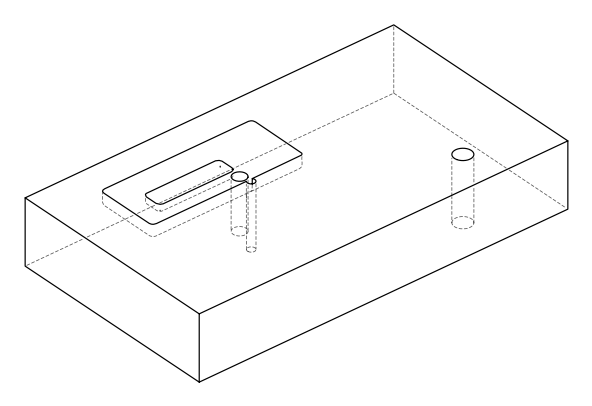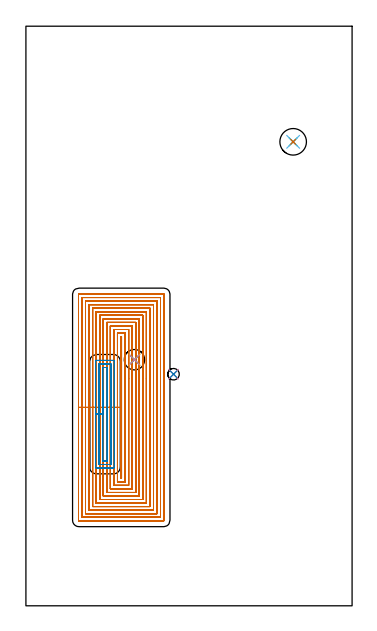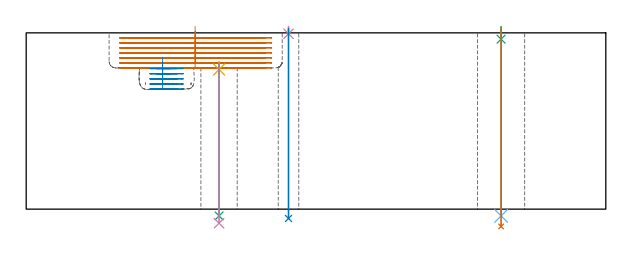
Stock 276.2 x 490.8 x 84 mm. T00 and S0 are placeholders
(PLAN: 10 operations, 6 tool changes, 79.2 min)
(1 MILL_RECTANGULAR_POCKET | POCKET_RECTANGULAR_STRAIGHT | UGT0201_089 | Follow Part, ap 2.5, ae 75% | 71.19 min | 276640 mm3)
(2 MILL_RECTANGULAR_POCKET_1 | POCKET_RECTANGULAR_STRAIGHT_1 | UGT0201_089 | Follow Part, ap 2.5, ae 75% | 6.19 min | 25674 mm3)
(3 SPOT_DRILL | STEP1HOLE | NXT0321_9005460120000 | 0.05 min | 189 mm3)
(4 SPOT_DRILL_1 | STEP1HOLE_1 | NXT0321_9005460120000 | 0.03 min | 2 mm3)
(5 SPOT_DRILL_2 | STEP1HOLE_2 | NXT0321_9005460120000 | 0.03 min | 11 mm3)
(6 DRILL_THROUGH_HOLE_INTO_CENTER | STEP1HOLE | NXT0301_065 | 0.36 min | 5644 mm3)
(7 DRILL_TO_ENLARGE_THROUGH_HOLE | STEP1HOLE | UGT0301_054 | 0.38 min | 27503 mm3)
(8 DRILL_THROUGH_HOLE_INTO_CENTER_1 | STEP1HOLE_1 | UGT0301_493 | 0.36 min | 6165 mm3)
(9 DRILL_THROUGH_HOLE_INTO_CENTER_2 | STEP1HOLE_2 | NXT0301_065 | 0.29 min | 4637 mm3)
(10 DRILL_TO_ENLARGE_THROUGH_HOLE_1 | STEP1HOLE_2 | UGT0301_244 | 0.31 min | 11136 mm3)
(TOOL UGT0201_089 | End mill 10 mm | D10 R3 FL22 Z4)
(TOOL NXT0321_9005460120000 | NC Spot Drill, 142deg, 12mm, Carbide, Uncoated | D12 PA142 FL30 Z2)
(TOOL NXT0301_065 | Carbide Drill 9.4mm [860.1-0940-075A1-MM 2214] | D9.4 PA140 FL98 Z2)
(TOOL UGT0301_054 | Twist Drill 22.5 mm | D22.5 PA118 FL155 Z2)
(TOOL UGT0301_493 | Carbide Drill 9.8 mm | D9.8 PA118 FL87 Z2)
(TOOL UGT0301_244 | Twist Drill 17.3 mm | D17.3 PA118 FL130 Z2)
(OP 1 MILL_RECTANGULAR_POCKET)
G17 G21 G94 G90
T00 M6
G54
G17 G0 G90 X80.5 Y188.1 S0 M3
G43 Z94. H0
Z87.
G94 G1 Y168. Z81.614 F250.
Y108. F500.
X81.
Y192.227
Y228.
X80.5
Y168.
X77.5
Y105.
X84.
Y192.227
Y231.
X77.5
Y168.
X74.5
Y102.
X87.
Y192.227
Y234.
X74.5
Y168.
X71.5
Y99.
X90.
Y192.227
Y237.
X71.5
Y168.
X68.5
Y96.
X93.
Y192.227
Y240.
X68.5
Y168.
X65.5
Y93.
X96.
Y192.227
Y243.
X65.5
Y168.
X62.5
Y90.
X99.
Y246.
X62.5
Y168.
X59.5
Y87.
X102.
Y249.
X59.5
Y168.
X56.5
Y84.
X105.
Y192.227
Y252.
X56.5
Y168.
X53.5
Y81.
X108.
Y192.227
Y255.
X53.5
Y168.
X50.5
Y78.
X111.
Y192.227
Y258.
X50.5
Y168.
X47.5
Y75.
X114.
Y192.227
Y261.
X47.5
Y168.
X44.5
Y72.3
G3 X44.8 Y72. R0.3
G1 X116.7
G3 X117. Y72.3 R0.3
G1 Y263.7
G3 X116.7 Y264. R0.3
G1 X44.8
G3 X44.5 Y263.7 R0.3
G1 Y168.
Y167.
G0 X80.5 Y188.1 Z84.614
G1 Y168. Z79.229 F250.
Y108. F500.
X81.
Y192.227
Y228.
X80.5
Y168.
X77.5
Y105.
X84.
Y192.227
Y231.
X77.5
Y168.
X74.5
Y102.
X87.
Y192.227
Y234.
X74.5
Y168.
X71.5
Y99.
X90.
Y192.227
Y237.
X71.5
Y168.
X68.5
Y96.
X93.
Y192.227
Y240.
X68.5
Y168.
X65.5
Y93.
X96.
Y192.227
Y243.
X65.5
Y168.
X62.5
Y90.
X99.
Y246.
X62.5
Y168.
X59.5
Y87.
X102.
Y192.227
Y249.
X59.5
Y168.
X56.5
Y84.
X105.
Y192.227
Y252.
X56.5
Y168.
X53.5
Y81.
X108.
Y192.227
Y255.
X53.5
Y168.
X50.5
Y78.
X111.
Y192.227
Y258.
X50.5
Y168.
X47.5
Y75.
X114.
Y192.227
Y261.
X47.5
Y168.
X44.5
Y72.3
G3 X44.8 Y72. R0.3
G1 X116.7
G3 X117. Y72.3 R0.3
G1 Y263.7
G3 X116.7 Y264. R0.3
G1 X44.8
G3 X44.5 Y263.7 R0.3
G1 Y168.
Y167.
G0 X80.5 Y188.1 Z82.229
G1 Y168. Z76.843 F250.
Y108. F500.
X81.
Y192.227
Y228.
X80.5
Y168.
X77.5
Y105.
X84.
Y192.227
Y231.
X77.5
Y168.
X74.5
Y102.
X87.
Y192.227
Y234.
X74.5
Y168.
X71.5
Y99.
X90.
Y192.227
Y237.
X71.5
Y168.
X68.5
Y96.
X93.
Y192.227
Y240.
X68.5
Y168.
X65.5
Y93.
X96.
Y192.227
Y243.
X65.5
Y168.
X62.5
Y90.
X99.
Y246.
X62.5
Y168.
X59.5
Y87.
X102.
Y192.227
Y249.
X59.5
Y168.
X56.5
Y84.
X105.
Y192.227
Y252.
X56.5
Y168.
X53.5
Y81.
X108.
Y192.227
Y255.
X53.5
Y168.
X50.5
Y78.
X111.
Y192.227
Y258.
X50.5
Y168.
X47.5
Y75.
X114.
Y192.227
Y261.
X47.5
Y168.
X44.5
Y72.3
G3 X44.8 Y72. R0.3
G1 X116.7
G3 X117. Y72.3 R0.3
G1 Y263.7
G3 X116.7 Y264. R0.3
G1 X44.8
G3 X44.5 Y263.7 R0.3
G1 Y168.
Y167.
G0 X80.5 Y188.1 Z79.843
G1 Y168. Z74.457 F250.
Y108. F500.
X81.
Y192.227
Y228.
X80.5
Y168.
X77.5
Y105.
X84.
Y192.227
Y231.
X77.5
Y168.
X74.5
Y102.
X87.
Y192.227
Y234.
X74.5
Y168.
X71.5
Y99.
X90.
Y192.227
Y237.
X71.5
Y168.
X68.5
Y96.
X93.
Y192.227
Y240.
X68.5
Y168.
X65.5
Y93.
X96.
Y192.227
Y243.
X65.5
Y168.
X62.5
Y90.
X99.
Y246.
X62.5
Y168.
X59.5
Y87.
X102.
Y192.227
Y249.
X59.5
Y168.
X56.5
Y84.
X105.
Y192.227
Y252.
X56.5
Y168.
X53.5
Y81.
X108.
Y192.227
Y255.
X53.5
Y168.
X50.5
Y78.
X111.
Y192.227
Y258.
X50.5
Y168.
X47.5
Y75.
X114.
Y192.227
Y261.
X47.5
Y168.
X44.5
Y72.3
G3 X44.8 Y72. R0.3
G1 X116.7
G3 X117. Y72.3 R0.3
G1 Y263.7
G3 X116.7 Y264. R0.3
G1 X44.8
G3 X44.5 Y263.7 R0.3
G1 Y168.
Y167.
G0 X80.5 Y188.1 Z77.457
G1 Y168. Z72.071 F250.
Y108. F500.
X81.
Y192.227
Y228.
X80.5
Y168.
X77.5
Y105.
X84.
Y192.227
Y231.
X77.5
Y168.
X74.5
Y102.
X87.
Y192.227
Y234.
X74.5
Y168.
X71.5
Y99.
X90.
Y192.227
Y237.
X71.5
Y168.
X68.5
Y96.
X93.
Y192.227
Y240.
X68.5
Y168.
X65.5
Y93.
X96.
Y192.227
Y243.
X65.5
Y168.
X62.5
Y90.
X99.
Y246.
X62.5
Y168.
X59.5
Y87.
X102.
Y192.227
Y249.
X59.5
Y168.
X56.5
Y84.
X105.
Y192.227
Y252.
X56.5
Y168.
X53.5
Y81.
X108.
Y192.227
Y255.
X53.5
Y168.
X50.5
Y78.
X111.
Y192.227
Y258.
X50.5
Y168.
X47.5
Y75.
X114.
Y192.227
Y261.
X47.5
Y168.
X44.5
Y72.3
G3 X44.8 Y72. R0.3
G1 X116.7
G3 X117. Y72.3 R0.3
G1 Y263.7
G3 X116.7 Y264. R0.3
G1 X44.8
G3 X44.5 Y263.7 R0.3
G1 Y168.
Y167.
G0 X80.5 Y188.1 Z75.071
G1 Y168. Z69.686 F250.
Y108. F500.
X81.
Y192.227
Y228.
X80.5
Y168.
X77.5
Y105.
X84.
Y192.227
Y231.
X77.5
Y168.
X74.5
Y102.
X87.
Y192.227
Y234.
X74.5
Y168.
X71.5
Y99.
X90.
Y192.227
Y237.
X71.5
Y168.
X68.5
Y96.
X93.
Y192.227
Y240.
X68.5
Y168.
X65.5
Y93.
X96.
Y192.227
Y243.
X65.5
Y168.
X62.5
Y90.
X99.
Y246.
X62.5
Y168.
X59.5
Y87.
X102.
Y192.227
Y249.
X59.5
Y168.
X56.5
Y84.
X105.
Y192.227
Y252.
X56.5
Y168.
X53.5
Y81.
X108.
Y192.227
Y255.
X53.5
Y168.
X50.5
Y78.
X111.
Y192.227
Y258.
X50.5
Y168.
X47.5
Y75.
X114.
Y192.227
Y261.
X47.5
Y168.
X44.5
Y72.3
G3 X44.8 Y72. R0.3
G1 X116.7
G3 X117. Y72.3 R0.3
G1 Y263.7
G3 X116.7 Y264. R0.3
G1 X44.8
G3 X44.5 Y263.7 R0.3
G1 Y168.
Y167.
G0 X80.5 Y188.1 Z72.686
G1 Y168. Z67.3 F250.
Y108. F500.
X81.
Y192.227
Y228.
X80.5
Y168.
X77.5
Y105.
X84.
Y192.227
Y231.
X77.5
Y168.
X74.5
Y102.
X87.
Y192.227
Y234.
X74.5
Y168.
X71.5
Y99.
X90.
Y192.227
Y237.
X71.5
Y168.
X68.5
Y96.
X93.
Y192.227
Y240.
X68.5
Y168.
X65.5
Y93.
X96.
Y192.227
Y243.
X65.5
Y168.
X62.5
Y90.
X99.
Y246.
X62.5
Y168.
X59.5
Y87.
X102.
Y192.227
Y249.
X59.5
Y168.
X56.5
Y84.
X105.
Y192.227
Y252.
X56.5
Y168.
X53.5
Y81.
X108.
Y192.227
Y255.
X53.5
Y168.
X50.5
Y78.
X111.
Y192.227
Y258.
X50.5
Y168.
X47.5
Y75.
X114.
Y192.227
Y261.
X47.5
Y168.
X44.5
Y72.3
G3 X44.8 Y72. R0.3
G1 X116.7
G3 X117. Y72.3 R0.3
G1 Y263.7
G3 X116.7 Y264. R0.3
G1 X44.8
G3 X44.5 Y263.7 R0.3
G1 Y168.
Y167.
G0 Z94.
M5
M2
(OP 2 MILL_RECTANGULAR_POCKET_1)
G17 G21 G94 G90
T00 M6
G54
G17 G0 G90 X65. Y182.539 S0 M3
G43 Z94. H0
Z72.382
G94 G1 Y162.25 Z66.945 F250.
Y122.7 F500.
X68.9
Y201.8
X65.
Y162.25
X62.
Y119.7
X71.9
Y204.8
X62.
Y162.25
X59.
Y117.4
G3 X59.7 Y116.7 R0.7
G1 X74.2
G3 X74.9 Y117.4 R0.7
G1 Y207.1
G3 X74.2 Y207.8 R0.7
G1 X59.7
G3 X59. Y207.1 R0.7
G1 Y162.25
Y161.25
G0 X65. Y182.539 Z69.945
G1 Y162.25 Z64.509 F250.
Y122.7 F500.
X68.9
Y201.8
X65.
Y162.25
X62.
Y119.7
X71.9
Y204.8
X62.
Y162.25
X59.
Y117.4
G3 X59.7 Y116.7 R0.7
G1 X74.2
G3 X74.9 Y117.4 R0.7
G1 Y207.1
G3 X74.2 Y207.8 R0.7
G1 X59.7
G3 X59. Y207.1 R0.7
G1 Y162.25
Y161.25
G0 X65. Y182.539 Z67.509
G1 Y162.25 Z62.073 F250.
Y122.7 F500.
X68.9
Y201.8
X65.
Y162.25
X62.
Y119.7
X71.9
Y204.8
X62.
Y162.25
X59.
Y117.4
G3 X59.7 Y116.7 R0.7
G1 X74.2
G3 X74.9 Y117.4 R0.7
G1 Y207.1
G3 X74.2 Y207.8 R0.7
G1 X59.7
G3 X59. Y207.1 R0.7
G1 Y162.25
Y161.25
G0 X65. Y182.539 Z65.073
G1 Y162.25 Z59.636 F250.
Y122.7 F500.
X68.9
Y201.8
X65.
Y162.25
X62.
Y119.7
X71.9
Y204.8
X62.
Y162.25
X59.
Y117.4
G3 X59.7 Y116.7 R0.7
G1 X74.2
G3 X74.9 Y117.4 R0.7
G1 Y207.1
G3 X74.2 Y207.8 R0.7
G1 X59.7
G3 X59. Y207.1 R0.7
G1 Y162.25
Y161.25
G0 X65. Y182.539 Z62.636
G1 Y162.25 Z57.2 F250.
Y122.7 F500.
X68.9
Y201.8
X65.
Y162.25
X62.
Y119.7
X71.9
Y204.8
X62.
Y162.25
X59.
Y117.4
G3 X59.7 Y116.7 R0.7
G1 X74.2
G3 X74.9 Y117.4 R0.7
G1 Y207.1
G3 X74.2 Y207.8 R0.7
G1 X59.7
G3 X59. Y207.1 R0.7
G1 Y162.25
Y161.25
G0 Z94.
M5
M2
(OP 3 SPOT_DRILL)
G17 G21 G94 G90
T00 M6
G54
G17 G0 G90 X226.3 Y392.9 S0 M3
G43 Z94. H0
G94 G81 G98 Z81. F250. R87.
G80
M5
M2
(OP 4 SPOT_DRILL_1)
G17 G21 G94 G90
T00 M6
G54
G17 G0 G90 X125. Y196.1 S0 M3
G43 Z94. H0
G94 G81 G98 Z83.578 F250. R87.
G80
M5
M2
(OP 5 SPOT_DRILL_2)
G17 G21 G94 G90
T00 M6
G54
G17 G0 G90 X91.9 Y208.4 S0 M3
G43 Z94. H0
G94 G81 G98 Z66.555 F250. R70.3
G80
M5
M2
(OP 6 DRILL_THROUGH_HOLE_INTO_CENTER)
G17 G21 G94 G90
T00 M6
G54
G17 G0 G90 X226.3 Y392.9 S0 M3
G43 Z94. H1
G94 G73 G98 Z-3.211 F250. Q8.721 R86.
G80
M5
M2
(OP 7 DRILL_TO_ENLARGE_THROUGH_HOLE)
G17 G21 G94 G90
T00 M6
G54
G17 G0 G90 X226.3 Y392.9 S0 M3
G43 Z94. H0
G94 G73 G98 Z-8.26 F250. Q18.452 R86.
G80
M5
M2
(OP 8 DRILL_THROUGH_HOLE_INTO_CENTER_1)
G17 G21 G94 G90
T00 M6
G54
G17 G0 G90 X125. Y196.1 S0 M3
G43 Z94. H0
G94 G73 G98 Z-4.444 F250. Q8.844 R86.
G80
M5
M2
(OP 9 DRILL_THROUGH_HOLE_INTO_CENTER_2)
G17 G21 G94 G90
T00 M6
G54
G17 G0 G90 X91.9 Y208.4 S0 M3
G43 Z94. H1
G94 G73 G98 Z-3.211 F250. Q8.814 R69.3
G80
M5
M2
(OP 10 DRILL_TO_ENLARGE_THROUGH_HOLE_1)
G17 G21 G94 G90
T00 M6
G54
G17 G0 G90 X91.9 Y208.4 S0 M3
G43 Z94. H0
G94 G73 G98 Z-6.697 F250. Q14.799 R69.3
G80
M5
M2
